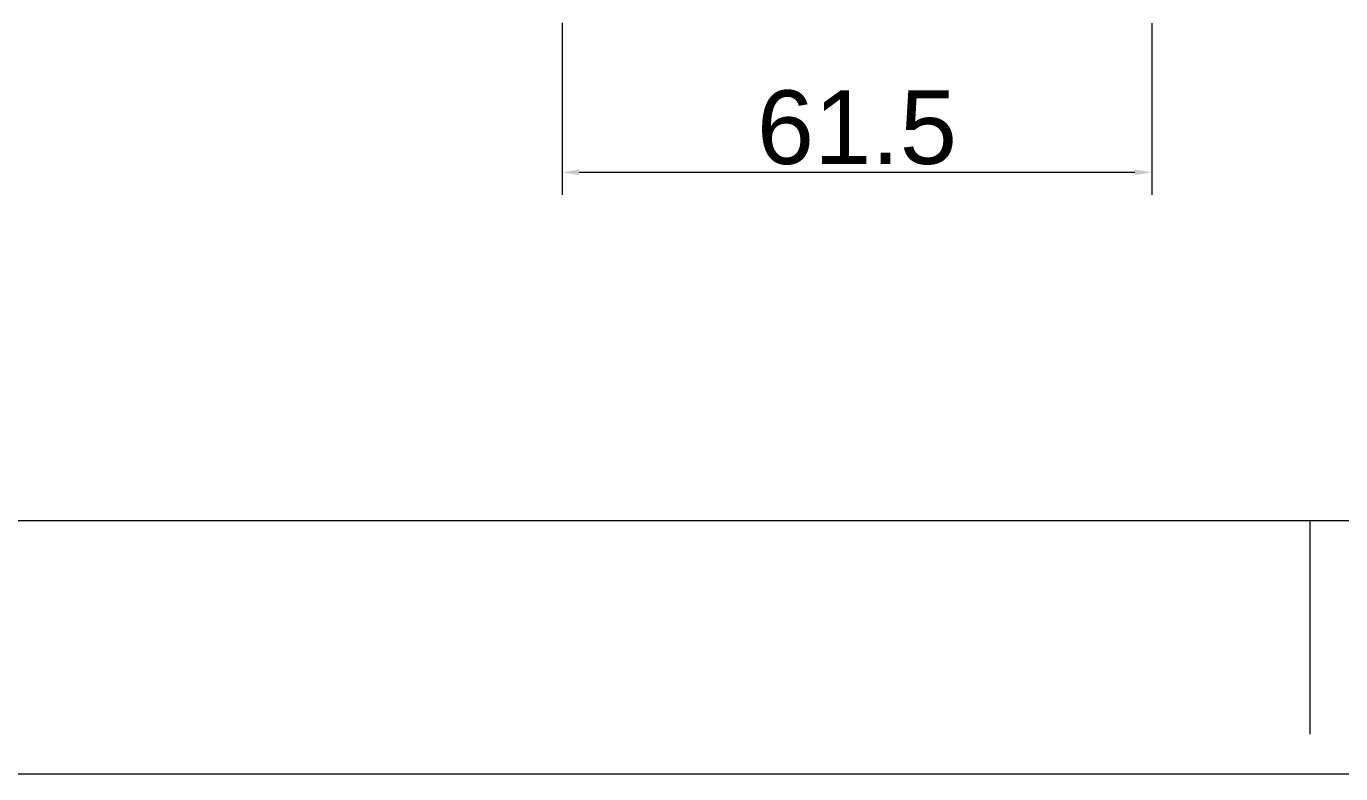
# Model space of a CAD drawing. Header units: inches. Extents: x 36 to 31738, y 79 to 24233.
# Drawn here: x 4560 to 8042, y 79 to 2059 of the extents above; entities that cross this region are included whole.
import ezdxf
from ezdxf.enums import TextEntityAlignment as Align

# ---------------------------------------------------------------- set-up
doc = ezdxf.new("R2010")
doc.units = ezdxf.units.IN
doc.header["$MEASUREMENT"] = 0
doc.layers.get('Defpoints').update_dxf_attribs({"lineweight": 5})
doc.layers.add('Title Block', color=7, linetype='Continuous', lineweight=5)
doc.styles.add('ACANSTS', font='romans.shx', dxfattribs={"height": 1})
doc.styles.add('Roman', font='arial.ttf')
doc.styles.get("Standard").update_dxf_attribs({"font": 'arial.ttf'})
doc.dimstyles.new('ISO-25', dxfattribs={"dimscale": 30, "dimtxt": 1.5, "dimasz": 1.5, "dimexe": 2, "dimexo": 2, "dimtad": 1, "dimtih": 1, "dimtoh": 1, "dimdec": 1, "dimlfac": 0.03937, "dimdsep": 46, "dimtxsty": 'Standard', "dimcen": 2.5, "dimclrd": 7, "dimclre": 7, "dimclrt": 7, "dimadec": 0, "dimazin": 0, "dimtfac": 1, "dimtdec": 1, "dimtmove": 0, "dimatfit": 3, "dimfxl": 1, "dimlwd": 5, "dimlwe": 5, "dimarcsym": 0})

# ---------------------------------------------------------------- blocks, each defined once
blk = doc.blocks.new('LONE STAR BLOWER TITLE BLOCK (SIZE A)')
at = {"layer": 'Title Block', "lineweight": 15}
for p, q in [((0.5, 0.5), (23.125, 0.5)), ((5.9062, 0.0781), (5.9062, 0.5)), ((0, 0), (23.625, 0))]:
    blk.add_line(p, q, dxfattribs=at)
at = {"layer": 'Title Block', "lineweight": 15, "style": 'ACANSTS'}
for tag, p, height in [('DRAWN_BY', (14.7817, 2.2896), 0.135), ('DRAWN_DATE', (15.8526, 2.3021), 0.135), ('DRAWING_SUBTITLE', (17.7236, 1.9768), 0.2025), ('CHECKED_BY', (14.804, 1.9438), 0.135), ('CHECK_DATE', (15.8339, 1.9487), 0.135), ('ENGINEER', (14.7979, 1.6123), 0.135), ('ENG_DATE', (15.8249, 1.6112), 0.135), ('DRAWING_SUBTITLE', (17.7211, 1.5494), 0.2025), ('MANUFACTURING', (14.7936, 1.2748), 0.135), ('MFG_DATE', (15.826, 1.2778), 0.135), ('CONTROL', (14.7936, 0.9373), 0.135), ('CONTROL_DATE', (15.826, 0.9403), 0.135), ('CAGE_CODE', (17.9275, 0.9163), 0.135), ('MODEL_FILE_NAME', (9.0607, 0.6111), 0.135), ('APPROVED_BY', (14.7823, 0.5726), 0.135), ('APPROVAL_DATE', (15.8177, 0.5698), 0.135)]:
    blk.add_attdef(tag, p, '', height=height, dxfattribs=at)
at = {"layer": 'Title Block', "lineweight": 15, "style": 'Roman', "flags": 8}
for tag, height, p in [('DWG_NUMBER', 0.2812, (19.0664, 1.1474)), ('SCALE', 0.135, (18.1035, 0.7041)), ('SHEETNUMBER', 0.135, (21.2556, 0.7041)), ('TOTA_SHEETS', 0.135, (21.8939, 0.7016))]:
    blk.add_attdef(tag, text='', height=height, dxfattribs=at).set_placement(p, align=Align.TOP_LEFT)
at = {"layer": 'Title Block', "lineweight": 15, "style": 'ACANSTS'}
blk.add_attdef('REVISION', text='', height=0.135, dxfattribs=at).set_placement((22.8495, 0.8933), align=Align.CENTER)
blk = doc.blocks.new('*D152')
at = {"color": 7, "linetype": 'Continuous', "lineweight": 5, "transparency": 16777216}
for p, q in [((5979.7, 2068.3), (5979.7, 1612.3)), ((7541.7, 2067.9), (7541.7, 1612.3)), ((7496.7, 1672.3), (6024.7, 1672.3))]:
    blk.add_line(p, q, dxfattribs=at)
at = {"color": 7, "transparency": 16777216}
for points in [[(6024.7, 1679.8), (6024.7, 1664.8), (5979.7, 1672.3)], [(7496.7, 1679.8), (7496.7, 1664.8), (7541.7, 1672.3)]]:
    blk.add_solid(points, dxfattribs=at)
at = {"layer": 'Defpoints', "color": 0, "transparency": 16777216}
for p in [(5979.7, 2128.3), (7541.7, 2127.9), (5979.7, 1672.3)]:
    blk.add_point(p, dxfattribs=at)
at = {"color": 7, "lineweight": 5, "transparency": 16777216, "insert": (6760.7, 1790.6), "char_height": 195, "attachment_point": 5, "style": 'Roman'}
blk.add_mtext('61.5', dxfattribs=at)

msp = doc.modelspace()

# ---------------------------------------------------------------- block references
at = {"xscale": 1341.885352952126, "yscale": 1341.885352952126, "zscale": 1341.885352952126}
msp.add_blockref('LONE STAR BLOWER TITLE BLOCK (SIZE A)', (35.72, 78.9), dxfattribs=at)

# ---------------------------------------------------------------- dimensions: what is measured, and where the dimension line sits
at = {"color": 7, "lineweight": 5}
dim = msp.add_linear_dim(base=(5979.65, 1672.26), p1=(7541.65, 2127.95), p2=(5979.65, 2128.34), dimstyle='ISO-25', override={"dimtxt": 6.5, "dimpost": '\\X', "dimtxsty": 'Roman', "dimtmove": 1}, dxfattribs=at)
dim.commit()
dim.dimension.update_dxf_attribs({"geometry": '*D152', "text_midpoint": (6760.65, 1790.57)})

doc.saveas('drawing.dxf')
